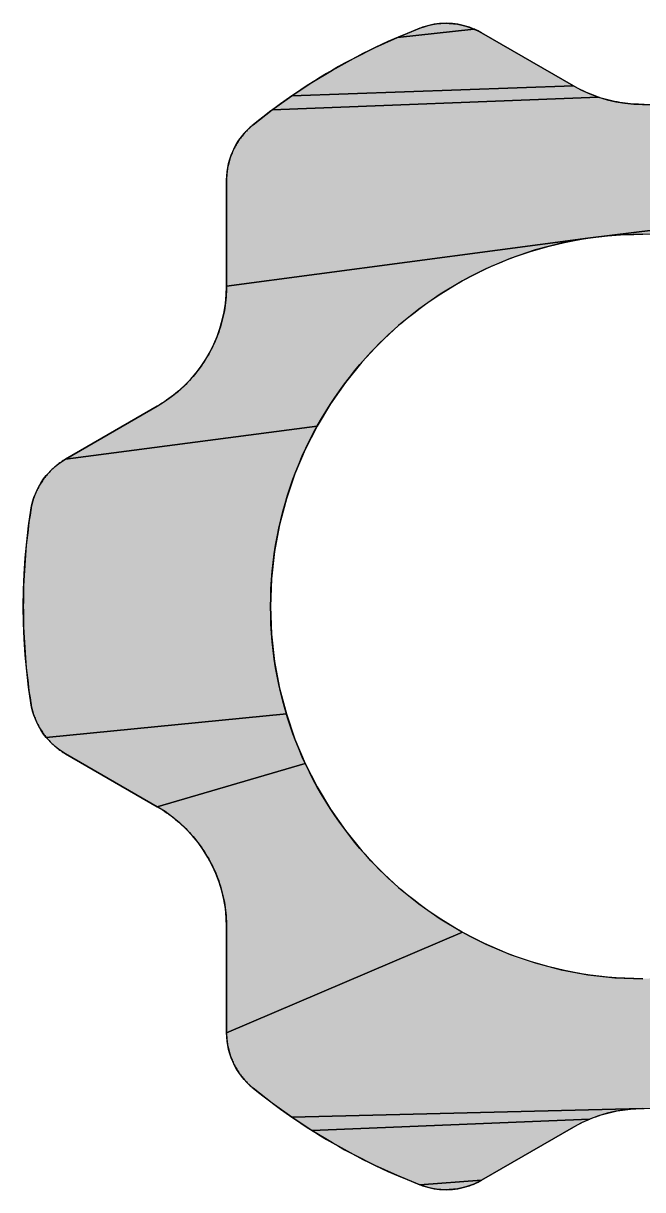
# Model space of a CAD drawing. Header units: millimetres. Extents: x 0 to 297, y 0 to 210.
# Drawn here: x 216.53 to 219.75, y 48.39 to 54.44 of the extents above; entities that cross this region are included whole.
import ezdxf

# ---------------------------------------------------------------- set-up
doc = ezdxf.new("R2010")
doc.units = ezdxf.units.MM
doc.header["$LTSCALE"] = 16.335
doc.layers.get('0').update_dxf_attribs({"linetype": 'CONTINUOUS'})

msp = doc.modelspace()

# ---------------------------------------------------------------- hatches: boundary and pattern name
at = {"linetype": 'CONTINUOUS'}
for points in [[(218.9098, 54.3889), (219.3857, 54.1144), (217.9243, 54.0619), (218.0286, 54.1308), (218.1357, 54.1957), (218.2454, 54.2565), (218.3577, 54.313), (218.4726, 54.3653), (218.8698, 54.4088), (218.89, 54.3995)], [(218.6977, 54.4373), (218.7196, 54.4383), (218.7416, 54.4379), (218.7634, 54.4363), (218.7852, 54.4334), (218.8068, 54.4292), (218.8281, 54.4237), (218.8491, 54.4169), (218.8698, 54.4088), (218.4726, 54.3653), (218.5897, 54.4131), (218.6109, 54.4205), (218.6323, 54.4267), (218.6539, 54.4315), (218.6757, 54.4351)], [(221.4625, 54.1308), (221.5669, 54.0619), (221.6683, 53.9891), (219.7455, 54.0178), (219.7921, 54.0193), (219.8385, 54.0238), (219.8846, 54.0314), (219.9303, 54.0419), (219.9754, 54.0555), (220.0197, 54.0721), (220.0631, 54.0917), (220.1054, 54.1144), (221.0185, 54.3653), (221.1333, 54.313), (221.2457, 54.2565), (221.3554, 54.1957)], [(219.4714, 54.0721), (219.5157, 54.0555), (217.823, 53.9891), (217.9243, 54.0619), (219.3857, 54.1144), (219.428, 54.0917)], [(219.7455, 54.0178), (221.6683, 53.9891), (221.7667, 53.9124), (221.7837, 53.8979), (221.7997, 53.8825), (221.8146, 53.8662), (221.8285, 53.8492), (221.8414, 53.8314), (221.8531, 53.8129), (221.8637, 53.7938), (221.8732, 53.7741), (221.8815, 53.7538), (221.8886, 53.7331), (221.8945, 53.7119), (221.8991, 53.6903), (221.9024, 53.6685), (221.9044, 53.6463), (221.9051, 53.6239), (219.4603, 53.3231), (217.586, 53.0752), (217.586, 53.6239), (217.5866, 53.6463), (217.5887, 53.6685), (217.592, 53.6903), (217.5966, 53.7119), (217.6025, 53.7331), (217.6096, 53.7538), (217.6179, 53.7741), (217.6274, 53.7938), (217.638, 53.8129), (217.6498, 53.8314), (217.6627, 53.8492), (217.6766, 53.8662), (217.6916, 53.8825), (217.7076, 53.8979), (217.7246, 53.9124), (217.823, 53.9891), (219.5157, 54.0555), (219.5608, 54.0419), (219.6064, 54.0314), (219.6526, 54.0238), (219.699, 54.0193)], [(219.7457, 53.344), (219.6016, 53.3387), (219.4603, 53.3231), (221.9051, 53.6239), (221.9051, 53.0752), (221.9065, 53.03), (220.9078, 52.9552), (220.7972, 53.0329), (220.681, 53.1027), (220.5598, 53.1645), (220.4338, 53.2178), (220.3034, 53.2623), (220.169, 53.2975), (220.031, 53.3231), (219.8898, 53.3387)], [(218.8103, 53.1027), (218.6941, 53.0329), (218.5834, 52.9552), (218.4786, 52.8703), (218.3801, 52.7783), (218.2881, 52.6797), (218.2031, 52.5749), (218.1255, 52.4643), (218.0556, 52.3481), (216.7506, 52.1771), (217.226, 52.4519), (217.2644, 52.4757), (217.3009, 52.5016), (217.3356, 52.5296), (217.3683, 52.5595), (217.399, 52.5912), (217.4276, 52.6247), (217.454, 52.6598), (217.4782, 52.6964), (217.5002, 52.7344), (217.5198, 52.7737), (217.5369, 52.8141), (217.5517, 52.8556), (217.5638, 52.8981), (217.5734, 52.9414), (217.5803, 52.9854), (217.5845, 53.03), (217.586, 53.0752), (219.4603, 53.3231), (219.3223, 53.2975), (219.1879, 53.2623), (219.0576, 53.2178), (218.9315, 53.1645)], [(217.9939, 52.2268), (217.9406, 52.1008), (217.8961, 51.9704), (217.8609, 51.8361), (217.8353, 51.6981), (217.8196, 51.5568), (217.8143, 51.4127), (217.8196, 51.2686), (217.8353, 51.1273), (217.8609, 50.9893), (217.8961, 50.855), (216.65, 50.7336), (216.6366, 50.751), (216.6242, 50.7691), (216.613, 50.7879), (216.6028, 50.8074), (216.5938, 50.8275), (216.586, 50.8481), (216.5793, 50.8693), (216.5739, 50.8909), (216.5698, 50.9129), (216.558, 50.9947), (216.5484, 51.0771), (216.5408, 51.1601), (216.5354, 51.2437), (216.5321, 51.3279), (216.531, 51.4127), (216.5321, 51.4975), (216.5354, 51.5817), (216.5408, 51.6654), (216.5484, 51.7484), (216.558, 51.8309), (216.5698, 51.9128), (216.5739, 51.9347), (216.5793, 51.9563), (216.586, 51.9774), (216.5938, 51.998), (216.6028, 52.0181), (216.613, 52.0375), (216.6242, 52.0563), (216.6366, 52.0744), (216.65, 52.0917), (216.6644, 52.1082), (216.6798, 52.1239), (216.6961, 52.1387), (216.7134, 52.1525), (216.7316, 52.1653), (216.7506, 52.1771), (218.0556, 52.3481)], [(217.8961, 50.855), (217.9406, 50.7246), (217.9939, 50.5986), (217.226, 50.3738), (216.7506, 50.6483), (216.7316, 50.66), (216.7134, 50.6728), (216.6961, 50.6866), (216.6798, 50.7014), (216.6644, 50.7171), (216.65, 50.7336)], [(218.0556, 50.4773), (218.1255, 50.3611), (218.2031, 50.2505), (218.2881, 50.1457), (218.3801, 50.0471), (218.4786, 49.9551), (218.5834, 49.8702), (218.6941, 49.7925), (218.8103, 49.7227), (217.586, 49.2015), (217.586, 49.7502), (217.5844, 49.7982), (217.5796, 49.8456), (217.5718, 49.8923), (217.561, 49.9381), (217.5473, 49.9829), (217.5308, 50.0266), (217.5115, 50.0691), (217.4895, 50.1102), (217.4649, 50.1498), (217.4378, 50.1877), (217.4082, 50.2239), (217.3762, 50.2582), (217.3419, 50.2904), (217.3054, 50.3205), (217.2667, 50.3484), (217.226, 50.3738), (217.9939, 50.5986)], [(219.7457, 49.4814), (219.8898, 49.4867), (220.031, 49.5023), (221.9051, 49.2015), (221.9044, 49.1792), (221.9024, 49.157), (221.8991, 49.1352), (221.8945, 49.1136), (221.8886, 49.0925), (221.8815, 49.0717), (221.8732, 49.0514), (221.8637, 49.0317), (221.8531, 49.0126), (221.8414, 48.9941), (221.8285, 48.9763), (221.8146, 48.9592), (221.7997, 48.9429), (221.7837, 48.9275), (221.7667, 48.9129), (221.6683, 48.8363), (219.8846, 48.7941), (219.8385, 48.8017), (219.7921, 48.8062), (219.7455, 48.8077), (217.9243, 48.7635), (217.823, 48.8363), (217.7246, 48.9129), (217.7076, 48.9275), (217.6916, 48.9429), (217.6766, 48.9592), (217.6627, 48.9763), (217.6498, 48.9941), (217.638, 49.0126), (217.6274, 49.0317), (217.6179, 49.0514), (217.6096, 49.0717), (217.6025, 49.0925), (217.5966, 49.1136), (217.592, 49.1352), (217.5887, 49.157), (217.5866, 49.1792), (217.586, 49.2015), (218.8103, 49.7227), (218.9315, 49.6609), (219.0576, 49.6076), (219.1879, 49.5631), (219.3223, 49.5279), (219.4603, 49.5023), (219.6016, 49.4867)], [(219.5157, 48.77), (219.4714, 48.7535), (218.0286, 48.6946), (217.9243, 48.7635), (219.7455, 48.8077), (219.699, 48.8062), (219.6526, 48.8017), (219.6064, 48.7941), (219.5608, 48.7836)], [(219.3857, 48.7113), (218.9098, 48.4362), (218.5897, 48.4123), (218.4726, 48.4601), (218.3577, 48.5124), (218.2454, 48.5689), (218.1357, 48.6297), (218.0286, 48.6946), (219.4714, 48.7535), (219.428, 48.7339)], [(218.8698, 48.4163), (218.8491, 48.4083), (218.8281, 48.4015), (218.8068, 48.396), (218.7852, 48.3919), (218.7634, 48.389), (218.7416, 48.3874), (218.7196, 48.387), (218.6977, 48.388), (218.6757, 48.3903), (218.6539, 48.3939), (218.6323, 48.3987), (218.6109, 48.4049), (218.5897, 48.4123), (218.9098, 48.4362), (218.89, 48.4256)]]:
    msp.add_hatch(color=7, dxfattribs=at).paths.add_polyline_path(points)

# ---------------------------------------------------------------- linework, layer by layer
at = {"color": 7, "linetype": 'CONTINUOUS'}
for p, q in [((219.3857, 54.1144), (218.9098, 54.3889)), ((217.586, 53.6239), (217.586, 53.0752)), ((217.226, 52.4519), (216.7506, 52.1771)), ((216.7506, 50.6483), (217.226, 50.3738)), ((217.586, 49.7502), (217.586, 49.2015)), ((218.9098, 48.4362), (219.3857, 48.7113))]:
    msp.add_line(p, q, dxfattribs=at)
for points in [[(218.5897, 54.4131), (218.556, 54.3999), (218.5225, 54.3863), (218.4892, 54.3724), (218.456, 54.3581), (218.4231, 54.3434), (218.3903, 54.3284), (218.3577, 54.313), (218.3254, 54.2973), (218.2932, 54.2812), (218.2613, 54.2648), (218.2296, 54.248), (218.1981, 54.2309), (218.1667, 54.2135), (218.1357, 54.1957), (218.1048, 54.1775), (218.0741, 54.1591), (218.0437, 54.1403), (218.0135, 54.1212), (217.9836, 54.1017), (217.9538, 54.082), (217.9243, 54.0619), (217.8951, 54.0415), (217.8661, 54.0207), (217.8373, 53.9997), (217.8087, 53.9783), (217.7804, 53.9567), (217.7524, 53.9347), (217.7246, 53.9124)], [(218.9098, 54.3889), (219.3857, 54.1144), (217.9243, 54.0619), (218.0286, 54.1308), (218.1357, 54.1957), (218.2454, 54.2565), (218.3577, 54.313), (218.4726, 54.3653), (218.8698, 54.4088), (218.89, 54.3995), (218.9098, 54.3889)], [(218.6977, 54.4373), (218.7196, 54.4383), (218.7416, 54.4379), (218.7634, 54.4363), (218.7852, 54.4334), (218.8068, 54.4292), (218.8281, 54.4237), (218.8491, 54.4169), (218.8698, 54.4088), (218.4726, 54.3653), (218.5897, 54.4131), (218.6109, 54.4205), (218.6323, 54.4267), (218.6539, 54.4315), (218.6757, 54.4351), (218.6977, 54.4373)], [(218.9098, 54.3889), (218.9037, 54.3923), (218.8975, 54.3957), (218.8913, 54.3989), (218.885, 54.402), (218.8787, 54.4049), (218.8723, 54.4077), (218.8659, 54.4104), (218.8595, 54.413), (218.853, 54.4155), (218.8465, 54.4178), (218.84, 54.42), (218.8334, 54.4221), (218.8268, 54.424), (218.8201, 54.4259), (218.8135, 54.4276), (218.8068, 54.4292), (218.8, 54.4306), (218.7933, 54.4319), (218.7865, 54.4331), (218.7798, 54.4342), (218.773, 54.4352), (218.7662, 54.436), (218.7593, 54.4367), (218.7525, 54.4373), (218.7457, 54.4377), (218.7388, 54.438), (218.732, 54.4382), (218.7251, 54.4383), (218.7182, 54.4382), (218.7114, 54.4381), (218.7045, 54.4377), (218.6977, 54.4373), (218.6908, 54.4367), (218.684, 54.4361), (218.6771, 54.4352), (218.6703, 54.4343), (218.6635, 54.4332), (218.6567, 54.432), (218.6499, 54.4307), (218.6431, 54.4293), (218.6363, 54.4277), (218.6296, 54.426), (218.6229, 54.4241), (218.6162, 54.4222), (218.6096, 54.4201), (218.6029, 54.4179), (218.5963, 54.4155), (218.5897, 54.4131)], [(221.4625, 54.1308), (221.5669, 54.0619), (221.6683, 53.9891), (219.7455, 54.0178), (219.7921, 54.0193), (219.8385, 54.0238), (219.8846, 54.0314), (219.9303, 54.0419), (219.9754, 54.0555), (220.0197, 54.0721), (220.0631, 54.0917), (220.1054, 54.1144), (221.0185, 54.3653), (221.1333, 54.313), (221.2457, 54.2565), (221.3554, 54.1957), (221.4625, 54.1308)], [(219.4714, 54.0721), (219.5157, 54.0555), (217.823, 53.9891), (217.9243, 54.0619), (219.3857, 54.1144), (219.428, 54.0917), (219.4714, 54.0721)], [(219.7526, 54.0178), (219.7385, 54.0178), (219.7244, 54.0181), (219.7104, 54.0186), (219.6963, 54.0195), (219.6823, 54.0206), (219.6683, 54.0219), (219.6543, 54.0236), (219.6403, 54.0255), (219.6264, 54.0277), (219.6125, 54.0302), (219.5987, 54.0329), (219.5848, 54.036), (219.5711, 54.0393), (219.5574, 54.0429), (219.5437, 54.0467), (219.5301, 54.0508), (219.5166, 54.0552), (219.5031, 54.0599), (219.4897, 54.0649), (219.4764, 54.0701), (219.4632, 54.0756), (219.45, 54.0814), (219.4369, 54.0874), (219.424, 54.0938), (219.4111, 54.1004), (219.3983, 54.1072), (219.3857, 54.1144)], [(221.9051, 53.6239), (219.4603, 53.3231), (217.586, 53.0752), (217.586, 53.6239), (217.5866, 53.6463), (217.5887, 53.6685), (217.592, 53.6903), (217.5966, 53.7119), (217.6025, 53.7331), (217.6096, 53.7538), (217.6179, 53.7741), (217.6274, 53.7938), (217.638, 53.8129), (217.6498, 53.8314), (217.6627, 53.8492), (217.6766, 53.8662), (217.6916, 53.8825), (217.7076, 53.8979), (217.7246, 53.9124), (217.823, 53.9891), (219.5157, 54.0555), (219.5608, 54.0419), (219.6064, 54.0314), (219.6526, 54.0238), (219.699, 54.0193), (219.7455, 54.0178)], [(219.7455, 54.0178), (221.6683, 53.9891)], [(217.7246, 53.9124), (217.7192, 53.908), (217.7139, 53.9035), (217.7086, 53.8989), (217.7035, 53.8942), (217.6985, 53.8894), (217.6935, 53.8845), (217.6887, 53.8795), (217.684, 53.8745), (217.6793, 53.8694), (217.6748, 53.8642), (217.6704, 53.8589), (217.666, 53.8535), (217.6618, 53.8481), (217.6577, 53.8426), (217.6537, 53.837), (217.6498, 53.8314), (217.646, 53.8257), (217.6423, 53.8199), (217.6387, 53.8141), (217.6353, 53.8082), (217.6319, 53.8022), (217.6286, 53.7962), (217.6255, 53.7901), (217.6225, 53.784), (217.6196, 53.7778), (217.6168, 53.7716), (217.6141, 53.7653), (217.6115, 53.7589), (217.6091, 53.7525), (217.6068, 53.7461), (217.6046, 53.7396), (217.6025, 53.7331), (217.6005, 53.7265), (217.5987, 53.7199), (217.5969, 53.7132), (217.5953, 53.7065), (217.5938, 53.6998), (217.5925, 53.6931), (217.5913, 53.6863), (217.5902, 53.6794), (217.5892, 53.6726), (217.5883, 53.6657), (217.5876, 53.6588), (217.587, 53.6519), (217.5866, 53.6449), (217.5862, 53.6379), (217.586, 53.6309), (217.586, 53.6239)], [(219.7457, 53.344), (219.6016, 53.3387), (219.4603, 53.3231), (221.9051, 53.6239), (221.9051, 53.0752), (221.9065, 53.03), (220.9078, 52.9552), (220.7972, 53.0329), (220.681, 53.1027), (220.5598, 53.1645), (220.4338, 53.2178), (220.3034, 53.2623), (220.169, 53.2975), (220.031, 53.3231), (219.8898, 53.3387), (219.7457, 53.344)], [(218.8103, 53.1027), (218.6941, 53.0329), (218.5834, 52.9552), (218.4786, 52.8703), (218.3801, 52.7783), (218.2881, 52.6797), (218.2031, 52.5749), (218.1255, 52.4643), (218.0556, 52.3481), (216.7506, 52.1771), (217.226, 52.4519), (217.2644, 52.4757), (217.3009, 52.5016), (217.3356, 52.5296), (217.3683, 52.5595), (217.399, 52.5912), (217.4276, 52.6247), (217.454, 52.6598), (217.4782, 52.6964), (217.5002, 52.7344), (217.5198, 52.7737), (217.5369, 52.8141), (217.5517, 52.8556), (217.5638, 52.8981), (217.5734, 52.9414), (217.5803, 52.9854), (217.5845, 53.03), (217.586, 53.0752), (219.4603, 53.3231), (219.3223, 53.2975), (219.1879, 53.2623), (219.0576, 53.2178), (218.9315, 53.1645), (218.8103, 53.1027)], [(217.8143, 51.4127), (217.8149, 51.4589), (217.8165, 51.5049), (217.8192, 51.5506), (217.8229, 51.596), (217.8277, 51.6411), (217.8335, 51.6859), (217.8403, 51.7304), (217.8482, 51.7745), (217.857, 51.8183), (217.8668, 51.8617), (217.8776, 51.9047), (217.8893, 51.9473), (217.902, 51.9896), (217.9156, 52.0314), (217.9301, 52.0728), (217.9456, 52.1138), (217.9619, 52.1543), (217.9791, 52.1944), (217.9972, 52.234), (218.0162, 52.2731), (218.036, 52.3117), (218.0566, 52.3498), (218.0781, 52.3874), (218.1003, 52.4245), (218.1234, 52.461), (218.1472, 52.4969), (218.1719, 52.5323), (218.1973, 52.5671), (218.2234, 52.6013), (218.2503, 52.6349), (218.2779, 52.6679), (218.3062, 52.7003), (218.3352, 52.732), (218.365, 52.763), (218.3953, 52.7934), (218.4264, 52.8231), (218.4581, 52.8522), (218.4905, 52.8805), (218.5235, 52.9081), (218.5571, 52.935), (218.5913, 52.9611), (218.6261, 52.9865), (218.6614, 53.0111), (218.6974, 53.035), (218.7339, 53.0581), (218.771, 53.0803), (218.8085, 53.1018), (218.8466, 53.1224), (218.8853, 53.1422), (218.9244, 53.1612), (218.964, 53.1793), (219.004, 53.1965), (219.0446, 53.2128), (219.0855, 53.2282), (219.1269, 53.2428), (219.1688, 53.2564), (219.211, 53.2691), (219.2537, 53.2808), (219.2967, 53.2916), (219.3401, 53.3014), (219.3839, 53.3102), (219.428, 53.318), (219.4725, 53.3249), (219.5173, 53.3307), (219.5624, 53.3355), (219.6078, 53.3392), (219.6535, 53.3419), (219.6994, 53.3435), (219.7457, 53.344)], [(217.586, 53.0752), (217.5858, 53.0606), (217.5854, 53.0462), (217.5846, 53.0317), (217.5836, 53.0173), (217.5823, 53.003), (217.5808, 52.9887), (217.5789, 52.9745), (217.5768, 52.9604), (217.5743, 52.9463), (217.5716, 52.9323), (217.5687, 52.9184), (217.5655, 52.9046), (217.562, 52.8908), (217.5582, 52.8771), (217.5542, 52.8636), (217.5499, 52.8501), (217.5453, 52.8367), (217.5405, 52.8234), (217.5354, 52.8103), (217.5301, 52.7972), (217.5245, 52.7842), (217.5187, 52.7714), (217.5126, 52.7587), (217.5063, 52.7461), (217.4998, 52.7337), (217.493, 52.7213), (217.4859, 52.7092), (217.4787, 52.6971), (217.4712, 52.6852), (217.4634, 52.6735), (217.4554, 52.6618), (217.4472, 52.6504), (217.4388, 52.6391), (217.4302, 52.628), (217.4213, 52.617), (217.4122, 52.6062), (217.4029, 52.5956), (217.3934, 52.5851), (217.3836, 52.5748), (217.3737, 52.5648), (217.3635, 52.5548), (217.3531, 52.5451), (217.3426, 52.5356), (217.3318, 52.5263), (217.3208, 52.5172), (217.3096, 52.5083), (217.2982, 52.4996), (217.2867, 52.4911), (217.2749, 52.4828), (217.263, 52.4747), (217.2508, 52.4669), (217.2385, 52.4593), (217.226, 52.4519)], [(217.9939, 52.2268), (217.9406, 52.1008), (217.8961, 51.9704), (217.8609, 51.8361), (217.8353, 51.6981), (217.8196, 51.5568), (217.8143, 51.4127), (217.8196, 51.2686), (217.8353, 51.1273), (217.8609, 50.9893), (217.8961, 50.855), (216.65, 50.7336), (216.6366, 50.751), (216.6242, 50.7691), (216.613, 50.7879), (216.6028, 50.8074), (216.5938, 50.8275), (216.586, 50.8481), (216.5793, 50.8693), (216.5739, 50.8909), (216.5698, 50.9129), (216.558, 50.9947), (216.5484, 51.0771), (216.5408, 51.1601), (216.5354, 51.2437), (216.5321, 51.3279), (216.531, 51.4127), (216.5321, 51.4975), (216.5354, 51.5817), (216.5408, 51.6654), (216.5484, 51.7484), (216.558, 51.8309), (216.5698, 51.9128), (216.5739, 51.9347), (216.5793, 51.9563), (216.586, 51.9774), (216.5938, 51.998), (216.6028, 52.0181), (216.613, 52.0375), (216.6242, 52.0563), (216.6366, 52.0744), (216.65, 52.0917), (216.6644, 52.1082), (216.6798, 52.1239), (216.6961, 52.1387), (216.7134, 52.1525), (216.7316, 52.1653), (216.7506, 52.1771), (218.0556, 52.3481), (217.9939, 52.2268)], [(216.7506, 52.1771), (216.7446, 52.1736), (216.7386, 52.1699), (216.7328, 52.1661), (216.727, 52.1622), (216.7213, 52.1583), (216.7157, 52.1542), (216.7101, 52.15), (216.7047, 52.1457), (216.6993, 52.1413), (216.694, 52.1369), (216.6889, 52.1323), (216.6838, 52.1277), (216.6788, 52.1229), (216.6739, 52.1181), (216.6691, 52.1132), (216.6644, 52.1082), (216.6598, 52.1031), (216.6553, 52.098), (216.6508, 52.0927), (216.6465, 52.0874), (216.6423, 52.082), (216.6382, 52.0766), (216.6342, 52.071), (216.6303, 52.0654), (216.6265, 52.0597), (216.6228, 52.054), (216.6192, 52.0481), (216.6157, 52.0423), (216.6123, 52.0363), (216.609, 52.0303), (216.6059, 52.0242), (216.6028, 52.0181), (216.5999, 52.0119), (216.597, 52.0056), (216.5943, 51.9993), (216.5917, 51.9929), (216.5892, 51.9865), (216.5869, 51.98), (216.5846, 51.9735), (216.5825, 51.9669), (216.5805, 51.9603), (216.5786, 51.9536), (216.5768, 51.9469), (216.5752, 51.9402), (216.5736, 51.9334), (216.5722, 51.9265), (216.571, 51.9197), (216.5698, 51.9128)], [(216.5698, 51.9128), (216.5659, 51.887), (216.5621, 51.8611), (216.5586, 51.8352), (216.5553, 51.8093), (216.5522, 51.7832), (216.5493, 51.7571), (216.5466, 51.731), (216.5441, 51.7048), (216.5419, 51.6785), (216.5398, 51.6522), (216.538, 51.6258), (216.5363, 51.5994), (216.5349, 51.5729), (216.5337, 51.5463), (216.5327, 51.5197), (216.532, 51.493), (216.5314, 51.4663), (216.5311, 51.4395), (216.531, 51.4127)], [(216.531, 51.4127), (216.5311, 51.3859), (216.5314, 51.3591), (216.532, 51.3324), (216.5327, 51.3057), (216.5337, 51.2791), (216.5349, 51.2525), (216.5363, 51.226), (216.538, 51.1996), (216.5398, 51.1732), (216.5419, 51.1469), (216.5441, 51.1207), (216.5466, 51.0945), (216.5493, 51.0684), (216.5522, 51.0423), (216.5553, 51.0163), (216.5586, 50.9903), (216.5621, 50.9645), (216.5659, 50.9387), (216.5698, 50.9129)], [(219.7457, 49.4814), (219.6994, 49.4819), (219.6535, 49.4835), (219.6078, 49.4862), (219.5624, 49.4899), (219.5173, 49.4947), (219.4725, 49.5005), (219.428, 49.5074), (219.3839, 49.5152), (219.3401, 49.524), (219.2967, 49.5338), (219.2537, 49.5446), (219.211, 49.5563), (219.1688, 49.569), (219.1269, 49.5826), (219.0855, 49.5972), (219.0446, 49.6126), (219.004, 49.6289), (218.964, 49.6461), (218.9244, 49.6642), (218.8853, 49.6832), (218.8466, 49.703), (218.8085, 49.7236), (218.771, 49.7451), (218.7339, 49.7673), (218.6974, 49.7904), (218.6614, 49.8143), (218.6261, 49.8389), (218.5913, 49.8643), (218.5571, 49.8904), (218.5235, 49.9173), (218.4905, 49.9449), (218.4581, 49.9732), (218.4264, 50.0023), (218.3953, 50.032), (218.365, 50.0624), (218.3352, 50.0934), (218.3062, 50.1251), (218.2779, 50.1575), (218.2503, 50.1905), (218.2234, 50.2241), (218.1973, 50.2583), (218.1719, 50.2931), (218.1472, 50.3285), (218.1234, 50.3644), (218.1003, 50.4009), (218.0781, 50.438), (218.0566, 50.4756), (218.036, 50.5137), (218.0162, 50.5523), (217.9972, 50.5914), (217.9791, 50.631), (217.9619, 50.6711), (217.9456, 50.7116), (217.9301, 50.7526), (217.9156, 50.794), (217.902, 50.8358), (217.8893, 50.8781), (217.8776, 50.9207), (217.8668, 50.9637), (217.857, 51.0071), (217.8482, 51.0509), (217.8403, 51.095), (217.8335, 51.1395), (217.8277, 51.1843), (217.8229, 51.2294), (217.8192, 51.2748), (217.8165, 51.3205), (217.8149, 51.3665), (217.8143, 51.4127)], [(216.5698, 50.9129), (216.571, 50.906), (216.5722, 50.8991), (216.5736, 50.8923), (216.5752, 50.8854), (216.5768, 50.8787), (216.5786, 50.8719), (216.5805, 50.8653), (216.5825, 50.8586), (216.5846, 50.852), (216.5869, 50.8455), (216.5892, 50.839), (216.5917, 50.8326), (216.5943, 50.8262), (216.597, 50.8199), (216.5999, 50.8136), (216.6028, 50.8074), (216.6059, 50.8012), (216.609, 50.7951), (216.6123, 50.7891), (216.6157, 50.7831), (216.6192, 50.7772), (216.6228, 50.7714), (216.6265, 50.7656), (216.6303, 50.7599), (216.6342, 50.7543), (216.6382, 50.7487), (216.6423, 50.7433), (216.6465, 50.7379), (216.6508, 50.7325), (216.6553, 50.7273), (216.6598, 50.7221), (216.6644, 50.7171), (216.6691, 50.7121), (216.6739, 50.7072), (216.6788, 50.7023), (216.6838, 50.6976), (216.6889, 50.693), (216.694, 50.6884), (216.6993, 50.6839), (216.7047, 50.6796), (216.7101, 50.6753), (216.7157, 50.6711), (216.7213, 50.6671), (216.727, 50.6631), (216.7328, 50.6592), (216.7386, 50.6555), (216.7446, 50.6518), (216.7506, 50.6483)], [(217.8961, 50.855), (217.9406, 50.7246), (217.9939, 50.5986), (217.226, 50.3738), (216.7506, 50.6483), (216.7316, 50.66), (216.7134, 50.6728), (216.6961, 50.6866), (216.6798, 50.7014), (216.6644, 50.7171), (216.65, 50.7336), (217.8961, 50.855)], [(218.0556, 50.4773), (218.1255, 50.3611), (218.2031, 50.2505), (218.2881, 50.1457), (218.3801, 50.0471), (218.4786, 49.9551), (218.5834, 49.8702), (218.6941, 49.7925), (218.8103, 49.7227), (217.586, 49.2015), (217.586, 49.7502), (217.5844, 49.7982), (217.5796, 49.8456), (217.5718, 49.8923), (217.561, 49.9381), (217.5473, 49.9829), (217.5308, 50.0266), (217.5115, 50.0691), (217.4895, 50.1102), (217.4649, 50.1498), (217.4378, 50.1877), (217.4082, 50.2239), (217.3762, 50.2582), (217.3419, 50.2904), (217.3054, 50.3205), (217.2667, 50.3484), (217.226, 50.3738), (217.9939, 50.5986), (218.0556, 50.4773)], [(217.226, 50.3738), (217.2385, 50.3664), (217.2508, 50.3587), (217.263, 50.3509), (217.2749, 50.3428), (217.2867, 50.3345), (217.2982, 50.326), (217.3096, 50.3172), (217.3208, 50.3083), (217.3318, 50.2992), (217.3426, 50.2898), (217.3531, 50.2803), (217.3635, 50.2706), (217.3737, 50.2607), (217.3836, 50.2506), (217.3934, 50.2403), (217.4029, 50.2299), (217.4122, 50.2192), (217.4213, 50.2084), (217.4302, 50.1975), (217.4388, 50.1863), (217.4472, 50.175), (217.4554, 50.1636), (217.4634, 50.152), (217.4712, 50.1402), (217.4787, 50.1283), (217.4859, 50.1163), (217.493, 50.1041), (217.4998, 50.0918), (217.5063, 50.0793), (217.5126, 50.0667), (217.5187, 50.054), (217.5245, 50.0412), (217.5301, 50.0283), (217.5354, 50.0152), (217.5405, 50.002), (217.5453, 49.9888), (217.5499, 49.9754), (217.5542, 49.9619), (217.5582, 49.9484), (217.562, 49.9347), (217.5655, 49.9209), (217.5687, 49.9071), (217.5716, 49.8932), (217.5743, 49.8792), (217.5768, 49.8651), (217.5789, 49.8509), (217.5808, 49.8367), (217.5823, 49.8225), (217.5836, 49.8081), (217.5846, 49.7937), (217.5854, 49.7793), (217.5858, 49.7648), (217.586, 49.7502)], [(219.7921, 48.8062), (219.7455, 48.8077), (217.9243, 48.7635), (217.823, 48.8363), (217.7246, 48.9129), (217.7076, 48.9275), (217.6916, 48.9429), (217.6766, 48.9592), (217.6627, 48.9763), (217.6498, 48.9941), (217.638, 49.0126), (217.6274, 49.0317), (217.6179, 49.0514), (217.6096, 49.0717), (217.6025, 49.0925), (217.5966, 49.1136), (217.592, 49.1352), (217.5887, 49.157), (217.5866, 49.1792), (217.586, 49.2015), (218.8103, 49.7227), (218.9315, 49.6609), (219.0576, 49.6076), (219.1879, 49.5631), (219.3223, 49.5279), (219.4603, 49.5023), (219.6016, 49.4867), (219.7457, 49.4814)], [(217.586, 49.2015), (217.586, 49.1945), (217.5862, 49.1875), (217.5866, 49.1806), (217.587, 49.1736), (217.5876, 49.1667), (217.5883, 49.1598), (217.5892, 49.1529), (217.5902, 49.1461), (217.5913, 49.1392), (217.5925, 49.1324), (217.5938, 49.1257), (217.5953, 49.119), (217.5969, 49.1123), (217.5987, 49.1056), (217.6005, 49.099), (217.6025, 49.0924), (217.6046, 49.0859), (217.6068, 49.0794), (217.6091, 49.073), (217.6115, 49.0666), (217.6141, 49.0603), (217.6168, 49.054), (217.6196, 49.0477), (217.6225, 49.0415), (217.6255, 49.0354), (217.6286, 49.0293), (217.6319, 49.0233), (217.6353, 49.0173), (217.6387, 49.0114), (217.6423, 49.0056), (217.646, 48.9998), (217.6498, 48.9941), (217.6537, 48.9884), (217.6577, 48.9829), (217.6618, 48.9774), (217.666, 48.9719), (217.6704, 48.9666), (217.6748, 48.9613), (217.6793, 48.9561), (217.684, 48.9509), (217.6887, 48.9459), (217.6935, 48.9409), (217.6985, 48.9361), (217.7035, 48.9313), (217.7086, 48.9265), (217.7139, 48.9219), (217.7192, 48.9174), (217.7246, 48.9129)], [(217.7246, 48.9129), (217.7524, 48.8907), (217.7804, 48.8687), (217.8087, 48.8471), (217.8373, 48.8257), (217.8661, 48.8047), (217.8951, 48.7839), (217.9243, 48.7635), (217.9538, 48.7434), (217.9836, 48.7237), (218.0135, 48.7042), (218.0437, 48.6851), (218.0741, 48.6663), (218.1048, 48.6479), (218.1357, 48.6297), (218.1667, 48.6119), (218.1981, 48.5945), (218.2296, 48.5774), (218.2613, 48.5606), (218.2932, 48.5442), (218.3254, 48.5281), (218.3577, 48.5124), (218.3903, 48.497), (218.4231, 48.482), (218.456, 48.4673), (218.4892, 48.453), (218.5225, 48.4391), (218.556, 48.4255), (218.5897, 48.4123)], [(219.5157, 48.77), (219.4714, 48.7535), (218.0286, 48.6946), (217.9243, 48.7635), (219.7455, 48.8077), (219.699, 48.8062), (219.6526, 48.8017), (219.6064, 48.7941), (219.5608, 48.7836), (219.5157, 48.77)], [(219.3857, 48.7113), (219.3983, 48.7184), (219.4111, 48.7253), (219.424, 48.7319), (219.4369, 48.7382), (219.45, 48.7442), (219.4632, 48.75), (219.4764, 48.7555), (219.4897, 48.7607), (219.5031, 48.7657), (219.5166, 48.7703), (219.5301, 48.7747), (219.5437, 48.7788), (219.5574, 48.7827), (219.5711, 48.7862), (219.5848, 48.7895), (219.5987, 48.7926), (219.6125, 48.7953), (219.6264, 48.7978), (219.6403, 48.8), (219.6543, 48.8019), (219.6683, 48.8035), (219.6823, 48.8049), (219.6963, 48.806), (219.7104, 48.8068), (219.7244, 48.8074), (219.7385, 48.8077), (219.7526, 48.8077)], [(219.3857, 48.7113), (218.9098, 48.4362), (218.5897, 48.4123), (218.4726, 48.4601), (218.3577, 48.5124), (218.2454, 48.5689), (218.1357, 48.6297), (218.0286, 48.6946), (219.4714, 48.7535), (219.428, 48.7339), (219.3857, 48.7113)], [(218.8698, 48.4163), (218.8491, 48.4083), (218.8281, 48.4015), (218.8068, 48.396), (218.7852, 48.3919), (218.7634, 48.389), (218.7416, 48.3874), (218.7196, 48.387), (218.6977, 48.388), (218.6757, 48.3903), (218.6539, 48.3939), (218.6323, 48.3987), (218.6109, 48.4049), (218.5897, 48.4123), (218.9098, 48.4362), (218.89, 48.4256), (218.8698, 48.4163)], [(218.5897, 48.4123), (218.5963, 48.4099), (218.6029, 48.4075), (218.6096, 48.4053), (218.6162, 48.4032), (218.6229, 48.4013), (218.6296, 48.3994), (218.6363, 48.3977), (218.6431, 48.3961), (218.6499, 48.3947), (218.6567, 48.3933), (218.6635, 48.3921), (218.6703, 48.3911), (218.6771, 48.3901), (218.684, 48.3893), (218.6908, 48.3886), (218.6977, 48.388), (218.7045, 48.3876), (218.7114, 48.3873), (218.7182, 48.3871), (218.7251, 48.387), (218.732, 48.3871), (218.7388, 48.3872), (218.7457, 48.3876), (218.7525, 48.388), (218.7593, 48.3886), (218.7662, 48.3892), (218.773, 48.3901), (218.7798, 48.391), (218.7865, 48.3921), (218.7933, 48.3933), (218.8, 48.3946), (218.8068, 48.396), (218.8135, 48.3976), (218.8201, 48.3993), (218.8268, 48.4011), (218.8334, 48.4031), (218.84, 48.4051), (218.8465, 48.4073), (218.853, 48.4097), (218.8595, 48.4121), (218.8659, 48.4147), (218.8723, 48.4174), (218.8787, 48.4202), (218.885, 48.4232), (218.8913, 48.4262), (218.8975, 48.4294), (218.9037, 48.4328), (218.9098, 48.4362)]]:
    msp.add_lwpolyline(points, dxfattribs=at)

doc.saveas('drawing.dxf')
